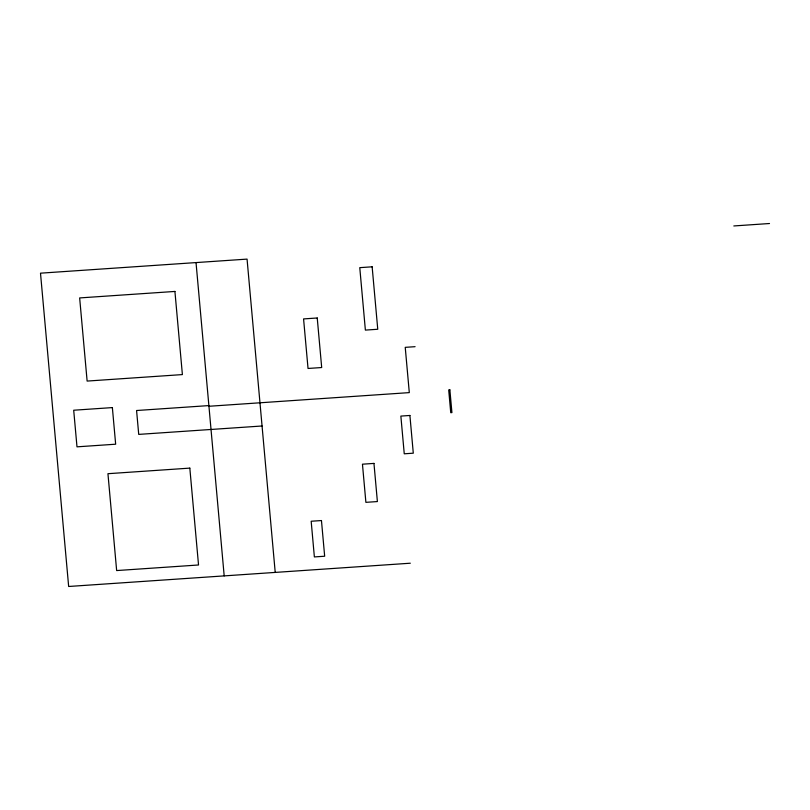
<?xml version="1.0" encoding="UTF-8"?>
<svg xmlns="http://www.w3.org/2000/svg" width="810" height="810" viewBox="0 0 810 810"><rect width="100%" height="100%" fill="white"/><g stroke="black" fill="none" stroke-linecap="round" stroke-linejoin="round"><path stroke-width="1.21" d="M733.819 225.95L769.5 223.519M415.084 346.68L405.233 347.348L409.303 392.617L208.95 406.266M208.889 405.587L136.576 410.518L138.723 434.393L262.055 425.989M410.316 563.213L68.658 586.481L40.5 273.173L247.06 259.109L275.218 572.417M196.03 262.582L224.188 575.89M372.144 266.814L359.772 267.654L365.381 330.095L377.754 329.255L372.144 266.814M174.919 291.438L79.653 297.928L87.126 381.075L182.392 374.584L174.919 291.438M317.236 317.986L303.578 318.917L308.033 368.459L321.692 367.537L317.236 317.986M112.367 407.592L73.7 410.225L76.99 446.837L115.658 444.204L112.367 407.592M449.874 389.863L448.7 389.934L450.745 412.685L451.919 412.604L449.874 389.863M409.9 415.469L400.859 416.087L404.251 453.802L413.292 453.185L409.9 415.469M189.823 468.119L107.943 473.698L116.65 570.564L198.531 564.985L189.823 468.119M373.957 463.411L362.455 464.191L365.887 502.342L377.389 501.562L373.957 463.411M321.459 520.547L311.172 521.245L314.371 556.926L324.668 556.227L321.459 520.547"/></g></svg>
